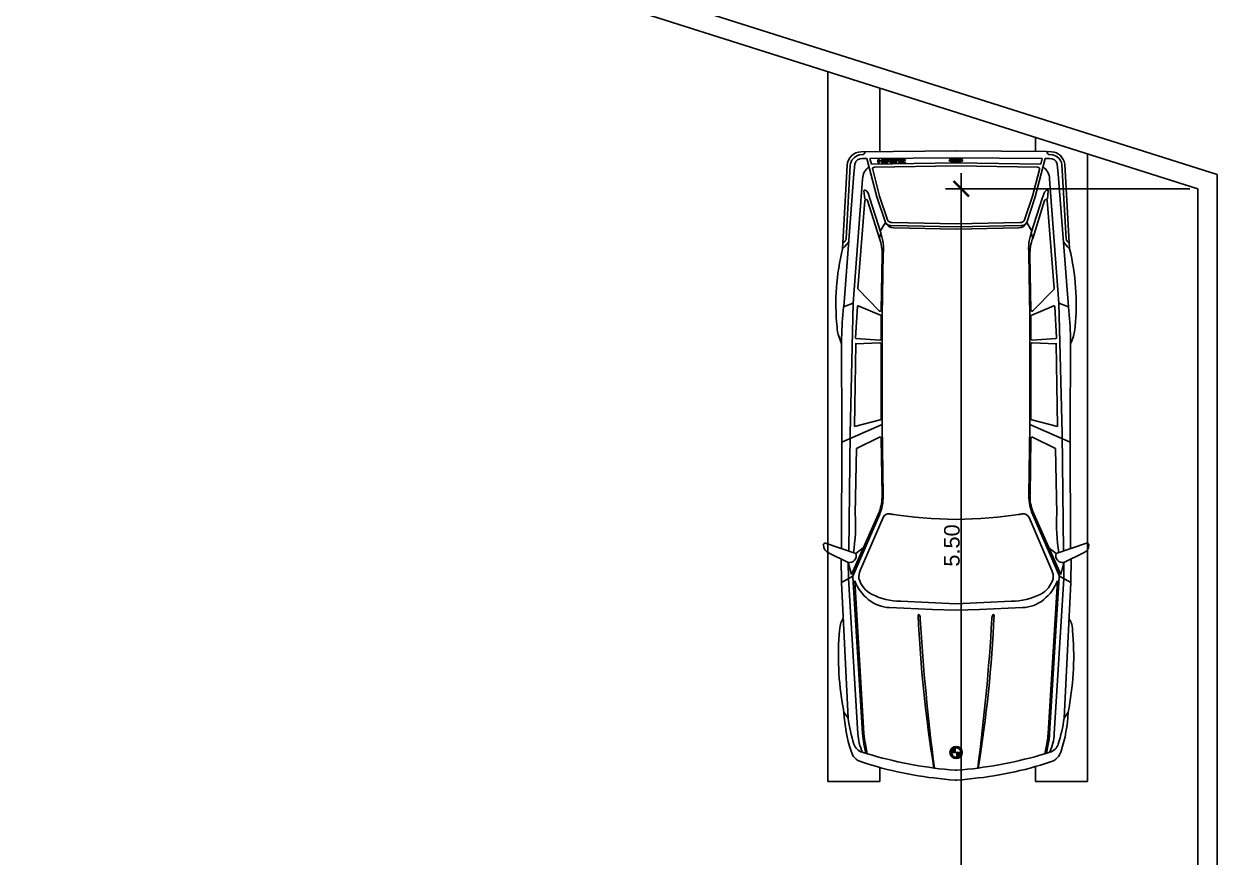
# Model space of a CAD drawing. Header units: inches. Extents: x 2 to 188, y -54 to 24.
# Drawn here: x 37.78 to 46.97, y 4.24 to 10.66 of the extents above; entities that cross this region are included whole.
import ezdxf

# ---------------------------------------------------------------- set-up
doc = ezdxf.new("R2010")
doc.units = ezdxf.units.IN
doc.header["$MEASUREMENT"] = 0
doc.header["$PDMODE"] = 34
doc.layers.add('artefactos', color=9, linetype='Continuous')
doc.layers.add('POLIGONO', color=7, linetype='Continuous')
doc.styles.get("Standard").update_dxf_attribs({"font": 'arial.ttf'})
doc.dimstyles.new('A100', dxfattribs={"dimscale": 0, "dimtxt": 0.12, "dimasz": 0.12, "dimexe": 0.12, "dimexo": 0.06, "dimgap": 0.01, "dimtad": 1, "dimzin": 0, "dimdsep": 46, "dimtxsty": 'Standard', "dimblk": 'ARCHTICK', "dimcen": 0.09, "dimdle": 0.12, "dimclrd": 1, "dimclre": 1, "dimclrt": 3, "dimadec": 0, "dimazin": 0, "dimtfac": 1, "dimtofl": 0, "dimtmove": 1, "dimatfit": 3, "dimfxl": 1, "dimtolj": 1, "dimtzin": 0, "dimarcsym": 0})

# ---------------------------------------------------------------- blocks, each defined once
blk = doc.blocks.new('BMW')
blk.add_line((0, 0.81), (0, -0.81))
at = {"const_width": 0.81}
for points in [[(-0.41, 0, 0.414214), (0, -0.41, 1)], [(0.41, 0, 0.414214), (0, 0.41, 1)]]:
    blk.add_lwpolyline(points, format="xyb", dxfattribs=at)
for radius in [1.05, 0.812]:
    blk.add_circle((0, 0), radius)
blk = doc.blocks.new('325I')
for p, q in [((-0.84, 2.34), (-0.84, 2.62)), ((-0.76, 2.62), (-0.84, 2.62)), ((-0.76, 2.34), (-0.84, 2.34)), ((-0.76, 2.34), (-0.76, 2.62)), ((-0.02, 2.62), (-0.68, 2.62)), ((-0.68, 2.34), (-0.68, 2.62)), ((-0.02, 2.34), (-0.68, 2.34)), ((-0.02, 2.34), (-0.02, 2.62)), ((-0.1, 0.52), (-0.1, 0.87)), ((-0.02, -1.57), (-0.02, 1.45)), ((-0.1, -0.99), (-0.1, -0.64))]:
    blk.add_line(p, q)
for points in [[(-0.76, 2.04, 0.311177), (-0.8, 1.99, 0.077264), (-0.8, 0.92, 0.311177), (-0.76, 0.87, 0.039894), (-0.51, 0.84, 0.429044), (-0.45, 0.89), (-0.45, 1.74, -0.414214), (-0.4, 1.8), (-0.17, 1.8, -0.389308), (-0.11, 1.75, -0.042914), (-0.11, 1.16, -0.325233), (-0.16, 1.11), (-0.16, 0.86, 0.008571), (-0.1, 0.87, 0.311177), (-0.06, 0.92, 0.077264), (-0.06, 1.99, 0.311177), (-0.1, 2.04, 0.060602), (-0.48, 2.07, 0.404798), (-0.53, 2.02), (-0.53, 1.17, -0.414214), (-0.59, 1.11)], [(-0.71, 2.05, 0.008571), (-0.76, 2.04, -0.008571), (-0.71, 2.05), (-0.71, 1.8, 0.325233), (-0.75, 1.75, 0.042914), (-0.75, 1.16, 0.389308), (-0.69, 1.11), (-0.59, 1.11)]]:
    blk.add_lwpolyline(points, format="xyb")
for points in [[(-0.76, 0.53, 0.311177), (-0.8, 0.48, 0.077264), (-0.8, -0.59, 0.311177), (-0.76, -0.64, 0.008571), (-0.71, -0.65), (-0.71, -0.4, -0.325233), (-0.75, -0.35, -0.042914), (-0.75, 0.24, -0.389308), (-0.69, 0.29), (-0.57, 0.29, -0.373732), (-0.51, 0.24), (-0.39, -0.62, 0.391289), (-0.33, -0.67, 0.037166), (-0.1, -0.64, 0.311177), (-0.06, -0.59, 0.077264), (-0.06, 0.48, 0.311177), (-0.1, 0.53, 0.008571), (-0.16, 0.54), (-0.16, 0.29, -0.325233), (-0.11, 0.24, -0.042914), (-0.11, -0.35, -0.389308), (-0.17, -0.4), (-0.29, -0.4, -0.373732), (-0.35, -0.35), (-0.47, 0.51, 0.391289), (-0.53, 0.56, 0.037166)], [(-0.76, -0.98, 0.311177), (-0.8, -1.03, 0.077264), (-0.8, -2.1, 0.311177), (-0.76, -2.15, 0.008571), (-0.71, -2.16), (-0.71, -1.91, -0.325233), (-0.75, -1.86, -0.042914), (-0.75, -1.27, -0.389308), (-0.69, -1.22), (-0.53, -1.22, -0.414214), (-0.47, -1.28), (-0.47, -1.88, 0.414214), (-0.44, -1.91), (-0.42, -1.91, 0.414214), (-0.39, -1.88), (-0.39, -1.28, -0.414214), (-0.33, -1.22), (-0.17, -1.22, -0.389308), (-0.11, -1.27, -0.042914), (-0.11, -1.86, -0.325233), (-0.16, -1.91), (-0.16, -2.16, 0.008571), (-0.1, -2.15, 0.311177), (-0.06, -2.1, 0.077264), (-0.06, -1.03, 0.311177), (-0.1, -0.98, 0.105316)]]:
    blk.add_lwpolyline(points, format="xyb", close=True)
blk.add_arc((-0.43, 2.41), 1.57, 280.0596, 282.024)
blk = doc.blocks.new('BMW735P')
at = {"color": 1}
for p, q in [((1.6394, 0.8053), (1.7111, 0.9529)), ((1.7064, 0.7479), (1.7839, 0.976)), ((0.4663, 0.8066), (1.4888, 0.8568)), ((0.5117, 0.8378), (0.4663, 0.8066)), ((1.4888, 0.8568), (1.6655, 0.859)), ((1.4888, 0.8568), (1.5367, 0.7715)), ((1.7431, 0.8559), (2.5821, 0.8532)), ((2.5446, 0.8535), (2.6777, 0.5497)), ((2.5821, 0.8532), (3.3312, 0.8557)), ((3.5643, 0.8399), (3.5934, 0.768)), ((3.5643, 0.8398), (4.5679, 0.7625)), ((4.6308, 0.8131), (4.0028, 0.8486)), ((4.017, 0.8337), (4.0028, 0.8486)), ((4.0547, 0.802), (4.017, 0.8337)), ((4.6295, 0.7902), (4.0771, 0.8214)), ((0.3484, 0.7325), (1.5185, 0.8039)), ((0.3506, 0.6976), (1.5317, 0.7697)), ((0.3512, 0.6867), (1.502, 0.7569)), ((1.5185, 0.8039), (1.6394, 0.8053)), ((1.5367, 0.7717), (1.9984, 0.5711)), ((1.5481, 0.7817), (1.6394, 0.8053)), ((1.5482, 0.7817), (2.0237, 0.5706)), ((1.7489, 0.6926), (1.7064, 0.7479)), ((1.7246, 0.8015), (2.6105, 0.7912)), ((2.4976, 0.7424), (2.0056, 0.7522)), ((2.4976, 0.7424), (2.582, 0.5688)), ((2.6105, 0.7914), (3.5934, 0.768)), ((2.6643, 0.7585), (3.2876, 0.7485)), ((2.6643, 0.7583), (2.714, 0.5642)), ((3.2876, 0.7485), (3.2946, 0.5666)), ((3.3144, 0.5668), (3.3266, 0.7478)), ((3.3308, 0.7507), (3.5684, 0.7362)), ((3.5723, 0.7301), (3.503, 0.5628)), ((3.6994, 0.7312), (3.5352, 0.5718)), ((3.5934, 0.768), (4.5273, 0.6974)), ((3.7026, 0.7322), (4.3659, 0.6801)), ((4.5679, 0.7625), (4.6409, 0.7555)), ((4.7091, 0.7212), (4.713, 0.6928)), ((0.2727, 0.6761), (0.1975, 0.6618)), ((0.2706, 0.6868), (0.2011, 0.6736)), ((1.9768, 0.5428), (1.5793, 0.7156)), ((4.3656, 0.6598), (4.0796, 0.5704)), ((4.122, 0.5594), (4.3822, 0.6421)), ((4.3797, 0.6813), (4.4401, 0.6869)), ((4.3822, 0.6421), (4.4217, 0.6561)), ((4.683, 0.6651), (4.393, 0.5899)), ((4.6831, 0.6426), (4.6397, 0.6313)), ((4.6397, 0.6313), (4.6507, -0.0069)), ((4.6816, 0.6974), (4.6829, 0.6696)), ((4.6829, 0.6696), (4.683, 0.6651)), ((4.6831, 0.6426), (4.688, -0.0069)), ((4.741, -0.0115), (4.7337, 0.7073)), ((2.6743, 0.5497), (2.1425, 0.5422)), ((2.5743, 0.5563), (2.1464, 0.5502)), ((3.5008, 0.5495), (2.6743, 0.5497)), ((3.2859, 0.5575), (2.7225, 0.5577)), ((3.4949, 0.5575), (3.3231, 0.5575)), ((3.9632, 0.5421), (3.5008, 0.5495)), ((3.9553, 0.5502), (3.5412, 0.5568)), ((4.122, 0.5595), (4.0796, 0.5704)), ((4.2008, 0.5255), (4.1364, 0.564)), ((4.393, 0.5899), (4.2008, 0.5255)), ((4.4, 0.5692), (4.2209, 0.5092)), ((4.601, 0.6213), (4.3985, 0.5688)), ((4.6174, 0.6086), (4.6283, -0.0069)), ((1.2992, 0.4937), (1.2853, 0.1702)), ((4.1604, 0.4629), (4.1499, -0.0069)), ((4.1776, 0.4841), (4.167, -0.0069)), ((4.2015, 0.4744), (4.1909, -0.0069)), ((1.3471, 0.4104), (1.3277, -0.0068)), ((1.2853, 0.1702), (1.2803, -0.0068)), ((0.2078, 0.0285), (0.2078, -0.0424)), ((1.2853, -0.1836), (1.2803, -0.0066)), ((1.3471, -0.4238), (1.3277, -0.0066)), ((4.1604, -0.4763), (4.1499, -0.0065)), ((4.1776, -0.4975), (4.167, -0.0065)), ((4.2015, -0.4878), (4.1909, -0.0065)), ((4.6174, -0.622), (4.6283, -0.0065)), ((4.6397, -0.6447), (4.6507, -0.0065)), ((4.6831, -0.656), (4.688, -0.0065)), ((4.741, -0.0111), (4.7346, -0.6889)), ((1.2992, -0.5071), (1.2853, -0.1836)), ((4.2008, -0.5389), (4.1364, -0.5774)), ((4.393, -0.6033), (4.2008, -0.5389)), ((4.4, -0.5826), (4.2209, -0.5226)), ((1.5367, -0.7849), (1.9984, -0.5843)), ((1.5482, -0.795), (2.0237, -0.5838)), ((1.9768, -0.5561), (1.5793, -0.7288)), ((2.6743, -0.563), (2.1425, -0.5554)), ((2.5743, -0.5695), (2.1464, -0.5635)), ((2.4976, -0.7557), (2.582, -0.5821)), ((2.5446, -0.8667), (2.6777, -0.563)), ((2.6643, -0.7716), (2.714, -0.5775)), ((3.5008, -0.5627), (2.6743, -0.563)), ((3.2859, -0.5708), (2.7225, -0.5709)), ((3.2876, -0.7617), (3.2946, -0.5798)), ((3.3144, -0.5801), (3.3266, -0.761)), ((3.4949, -0.5707), (3.3231, -0.5707)), ((3.9632, -0.5554), (3.5008, -0.5627)), ((3.5723, -0.7433), (3.503, -0.5761)), ((3.6994, -0.7444), (3.5352, -0.585)), ((3.9553, -0.5634), (3.5412, -0.5701)), ((4.122, -0.5728), (4.0796, -0.5837)), ((4.366, -0.6733), (4.0796, -0.5837)), ((4.122, -0.5728), (4.3822, -0.6555)), ((4.683, -0.6785), (4.393, -0.6033)), ((4.601, -0.6347), (4.3985, -0.5822)), ((0.2727, -0.6895), (0.1975, -0.6752)), ((0.2706, -0.7002), (0.2011, -0.687)), ((0.3506, -0.711), (1.5317, -0.7831)), ((0.3512, -0.7001), (1.5019, -0.7703)), ((1.7491, -0.7058), (1.7064, -0.7613)), ((3.5934, -0.7812), (4.5273, -0.7106)), ((3.7026, -0.7455), (4.3659, -0.6934)), ((4.3797, -0.6947), (4.4401, -0.7003)), ((4.3822, -0.6555), (4.4217, -0.6695)), ((4.6831, -0.656), (4.6397, -0.6447)), ((4.6816, -0.7108), (4.6829, -0.683)), ((4.6829, -0.683), (4.683, -0.6785)), ((4.7091, -0.7348), (4.713, -0.7062)), ((4.7346, -0.6889), (4.7334, -0.7259)), ((0.3484, -0.7459), (1.5185, -0.8173)), ((1.4888, -0.8702), (1.5367, -0.7849)), ((1.5482, -0.795), (1.6395, -0.8185)), ((1.7064, -0.7613), (1.7839, -0.9894)), ((1.7246, -0.8149), (2.6105, -0.8046)), ((2.4976, -0.7557), (2.0056, -0.7654)), ((2.6105, -0.8046), (3.5934, -0.7812)), ((2.6643, -0.7717), (3.2876, -0.7617)), ((3.3308, -0.7639), (3.5684, -0.7495)), ((3.5643, -0.8532), (4.5679, -0.7759)), ((3.5643, -0.8532), (3.5934, -0.7812)), ((4.6384, -0.8031), (4.0771, -0.8348)), ((4.5679, -0.7759), (4.6409, -0.7688)), ((0.5117, -0.8512), (0.4663, -0.82)), ((0.4663, -0.82), (1.4888, -0.8702)), ((1.4888, -0.8702), (1.6655, -0.8724)), ((1.5185, -0.8173), (1.6394, -0.8186)), ((1.6394, -0.8186), (1.7111, -0.9663)), ((1.7431, -0.8693), (2.5821, -0.8666)), ((2.5821, -0.8666), (3.3312, -0.8691)), ((4.6408, -0.826), (4.0028, -0.862)), ((4.017, -0.8471), (4.0028, -0.862)), ((4.0547, -0.8154), (4.017, -0.8471))]:
    blk.add_line(p, q, dxfattribs=at)
for points in [[(0.1362, 0.7047, -0.271445), (0.2184, 0.7838, -0.070454), (0.5117, 0.8378)], [(0.2089, 0.6993, -0.257358), (0.2705, 0.7627, -0.042334), (0.4663, 0.8066)], [(0.1362, -0.7181, 0.271445), (0.2184, -0.7972, 0.070454), (0.5117, -0.8512)], [(0.2089, -0.7127, 0.257358), (0.2705, -0.7761, 0.042334), (0.4663, -0.82)]]:
    blk.add_lwpolyline(points, format="xyb", dxfattribs=at)
for points in [[(1.2167, 0.8434), (1.204, 0.851), (1.1935, 0.8567), (1.1837, 0.861), (1.1731, 0.8643), (1.1605, 0.8668), (1.1443, 0.869), (1.1232, 0.8712), (1.0957, 0.8737)], [(3.4143, 0.89), (3.3955, 0.8878), (3.3804, 0.8858), (3.3676, 0.8836), (3.3557, 0.8808), (3.3429, 0.877), (3.328, 0.8718), (3.3092, 0.8648), (3.2852, 0.8556)], [(-0.0002, -0.0067), (0, 0), (0.0024, 0.0403), (0.0072, 0.0806)], [(0.0736, -0.0067), (0.0738, 0), (0.0762, 0.0405), (0.081, 0.0806)], [(-0.0002, -0.0067), (0, -0.0134), (0.0024, -0.0537), (0.0072, -0.094)], [(0.0736, -0.0067), (0.0738, -0.0134), (0.0762, -0.0539), (0.081, -0.094)], [(1.2167, -0.8568), (1.204, -0.8644), (1.1935, -0.8701), (1.1837, -0.8744), (1.1731, -0.8777), (1.1605, -0.8802), (1.1443, -0.8824), (1.1232, -0.8846), (1.0957, -0.8871)], [(3.4143, -0.9034), (3.3955, -0.9012), (3.3804, -0.8992), (3.3676, -0.897), (3.3557, -0.8942), (3.3429, -0.8904), (3.328, -0.8852), (3.3092, -0.8782), (3.2852, -0.869)]]:
    blk.add_lwpolyline(points, dxfattribs=at)
at = {"color": 1, "const_width": 0.0353}
for points in [[(0.1901, -0.0069, 0.414214), (0.2078, -0.0246, 1)], [(0.2255, -0.0069, 0.414214), (0.2078, 0.0107, 1)]]:
    blk.add_lwpolyline(points, format="xyb", dxfattribs=at)
at = {"color": 1}
for radius in [0.046, 0.0354]:
    blk.add_circle((0.2078, -0.0069), radius, dxfattribs=at)
for centre, radius, start, end in [((1.7698, 0.9297), 0.0631, 88.34108, 158.44482), ((1.7713, 0.9797), 0.0131, 343.67914, 88.36069), ((0.9382, -1.3329), 2.2122, 85.91769, 101.1171), ((3.2252, -2.4043), 3.2618, 84.0336, 88.13931), ((3.5859, -0.8729), 1.7712, 76.38737, 95.55876), ((4.0849, 0.8584), 0.0379, 199.23756, 258.19743), ((4.6246, 0.7042), 0.1091, 1.61993, 86.77099), ((0.3656, 0.3646), 0.3682, 92.66578, 115.25598), ((1.6205, 0.4441), 0.3345, 110.73969, 140.96731), ((1.574, 0.5356), 0.1977, 106.11626, 152.66783), ((1.5278, 0.5927), 0.1331, 67.22699, 93.74695), ((1.662, 0.4254), 0.3681, 109.90297, 110.7292), ((1.6893, 0.7957), 0.0507, 169.15028, 289.7336), ((1.9293, 2.178), 1.428, 261.2748, 273.06379), ((3.2875, 0.7441), 0.00436, 28.25685, 89.07964), ((3.3307, 0.7463), 0.00436, 89.16319, 159.78487), ((3.5683, 0.7319), 0.00436, 335.56735, 89.16319), ((3.7023, 0.7279), 0.00436, 85.50846, 130.59011), ((4.6246, 0.7042), 0.0861, 11.35285, 86.77099), ((4.6314, 0.7055), 0.0509, 350.82482, 79.25518), ((2.7617, -0.1636), 2.7653, 161.69972, 174.93435), ((3.3105, -0.2648), 3.2479, 162.73293, 173.89654), ((0.3673, 0.273), 0.425, 92.35298, 103.1471), ((0.3673, 0.273), 0.4141, 92.35298, 103.1471), ((1.5624, 0.4855), 0.2634, 140.01595, 178.22508), ((4.3637, 0.6699), 0.0103, 280.90205, 77.46001), ((4.3829, 0.6719), 0.00998, 108.98109, 168.22079), ((4.4016, 0.6975), 0.046, 295.81989, 338.49665), ((4.4405, 0.6826), 0.00436, 333.9349, 95.28477), ((4.5278, 0.5865), 0.1107, 34.11914, 90.27117), ((4.7312, 0.6998), 0.0196, 201.16763, 278.0128), ((1.8417, 0.4071), 0.4946, 153.68101, 179.61107), ((1.963, 0.5014), 0.0436, 345.9109, 71.60353), ((2.1375, 0.8913), 0.3491, 246.51651, 270.81231), ((2.1414, 0.8993), 0.3491, 250.30084, 270.81231), ((2.5742, 0.565), 0.00873, 270.81231, 25.91283), ((2.7225, 0.5664), 0.00873, 194.37001, 269.98332), ((3.2859, 0.5662), 0.00873, 269.98332, 2.21166), ((3.3231, 0.5662), 0.00873, 176.13718, 269.98332), ((3.4949, 0.5662), 0.00873, 269.98332, 337.4824), ((3.5413, 0.5655), 0.00873, 134.14601, 269.08408), ((3.9703, 0.8502), 0.3004, 267.14385, 291.34057), ((4.0016, 0.9249), 0.3847, 264.27554, 288.23826), ((4.6043, 0.6086), 0.0131, 359.99763, 104.5339), ((4.9852, -0.0066), 3.0211, 170.52341, 189.47659), ((2.2297, 0.4403), 0.2299, 167.32622, 174.24704), ((4.2297, 0.4626), 0.0692, 114.63364, 179.73333), ((4.2222, 0.4862), 0.0447, 118.59578, 182.74238), ((4.2304, 0.4811), 0.0297, 108.63309, 193.06449), ((1.6598, -9.3791), 9.6671, 92.47295, 99.34232), ((1.2168, 0.316), 0.053, 265.09227, 301.97082), ((1.2426, 0.2747), 0.00436, 301.97082, 89.65732), ((2.1764, -15.9629), 16.2543, 93.3904, 97.37449), ((2.7617, 0.1502), 2.7653, 185.06565, 198.30028), ((3.3105, 0.2514), 3.2479, 186.10346, 197.26707), ((2.1783, 15.9492), 16.2543, 262.61878, 266.60287), ((1.6609, 9.3654), 9.6671, 260.65095, 267.52033), ((1.2168, -0.3295), 0.053, 58.02918, 94.90773), ((1.2426, -0.2883), 0.00436, 270.34268, 58.02918), ((1.8417, -0.4205), 0.4946, 180.38893, 206.44843), ((1.5624, -0.4989), 0.2634, 181.77492, 219.58375), ((1.963, -0.5147), 0.0436, 288.39647, 14.0891), ((2.2297, -0.4536), 0.2299, 185.75296, 192.67378), ((4.2297, -0.4759), 0.0692, 180.26667, 245.36636), ((4.2222, -0.4996), 0.0447, 177.25762, 241.40422), ((4.2304, -0.4945), 0.0297, 166.93551, 251.36691), ((2.1375, -0.9045), 0.3491, 89.18769, 113.48349), ((2.1414, -0.9125), 0.3491, 89.18769, 109.69916), ((2.5742, -0.5782), 0.00873, 334.08717, 89.18769), ((2.7225, -0.5797), 0.00873, 90.01668, 165.62999), ((3.2859, -0.5795), 0.00873, 357.78834, 90.01668), ((3.3231, -0.5795), 0.00873, 90.01668, 183.86282), ((3.4949, -0.5794), 0.00873, 22.5176, 90.01668), ((3.5413, -0.5788), 0.00873, 90.91592, 225.85399), ((3.9703, -0.8635), 0.3004, 68.65943, 92.85615), ((4.0016, -0.9381), 0.3847, 71.76174, 95.72446), ((4.6043, -0.622), 0.0131, 255.4661, 0.00237), ((0.3656, -0.378), 0.3682, 244.74402, 267.33422), ((0.3673, -0.2864), 0.425, 256.8529, 267.64702), ((0.3673, -0.2864), 0.4141, 256.8529, 267.64702), ((1.6205, -0.4575), 0.3345, 218.71138, 249.23344), ((1.574, -0.549), 0.1977, 207.64394, 253.88374), ((4.3637, -0.6833), 0.0103, 282.53999, 77.09128), ((4.3829, -0.6853), 0.00998, 191.77921, 251.01891), ((4.4016, -0.7109), 0.046, 21.50335, 64.18011), ((4.4405, -0.696), 0.00436, 264.71523, 26.0651), ((4.5278, -0.5999), 0.1107, 269.72883, 325.88086), ((4.6314, -0.7189), 0.0509, 280.74482, 9.17518), ((4.7312, -0.7132), 0.0196, 81.9872, 158.83237), ((1.5278, -0.6062), 0.1331, 266.25305, 292.77301), ((1.662, -0.4388), 0.3681, 249.2708, 250.09703), ((1.6893, -0.8091), 0.0507, 70.2664, 190.84972), ((1.9293, -2.1914), 1.428, 86.93621, 98.7252), ((3.2875, -0.7574), 0.00436, 270.92036, 331.74315), ((3.3307, -0.7595), 0.00436, 200.21513, 270.83681), ((3.5683, -0.7451), 0.00436, 270.83681, 24.43265), ((3.7023, -0.7411), 0.00436, 229.40989, 274.49154), ((4.6246, -0.7181), 0.0861, 279.20253, 348.81051), ((4.6246, -0.7181), 0.1091, 278.53608, 355.88215), ((0.9382, 1.3195), 2.2122, 258.8829, 274.08231), ((3.2252, 2.3909), 3.2618, 271.86069, 275.9664), ((3.5859, 0.8595), 1.7712, 264.44124, 283.61263), ((4.0849, -0.8718), 0.0379, 101.80257, 160.76244), ((1.7698, -0.9431), 0.0631, 201.55518, 271.65892), ((1.7713, -0.9931), 0.0131, 271.63931, 16.32086)]:
    blk.add_arc(centre, radius, start, end, dxfattribs=at)
for name, p, xscale, yscale, zscale in [('325I', (4.6738, 0.4676), 0.02618396749168821, 0.04363994581948036, 0.04363994581948036), ('BMW', (4.6693, -0.0065), 0.01395688364541454, -0.04885623579798234, 0.01395688364541454)]:
    blk.add_blockref(name, p, dxfattribs=dict(at, xscale=xscale, yscale=yscale, zscale=zscale))
blk = doc.blocks.new('_ArchTick')
at = {"color": 0, "linetype": 'ByBlock', "const_width": 0.15}
blk.add_lwpolyline([(-0.5, -0.5), (0.5, 0.5)], dxfattribs=at)
blk = doc.blocks.new('*D177')
at = {"color": 1, "lineweight": -2, "transparency": 16777216}
for p, q in [((44.9987, 3.7716), (44.9987, 9.5116)), ((46.7606, 9.3916), (44.8787, 9.3916)), ((45.7606, 3.8916), (44.8787, 3.8916))]:
    blk.add_line(p, q, dxfattribs=at)
at = {"layer": 'DEFPOINTS', "color": 0, "transparency": 16777216}
for p in [(44.9987, 9.3916), (46.8206, 9.3916), (45.8206, 3.8916)]:
    blk.add_point(p, dxfattribs=at)
at = {"color": 1, "lineweight": -2, "transparency": 16777216, "xscale": 0.12, "yscale": 0.12, "zscale": 0.12}
for p, rotation in [((44.9987, 9.3916), 90), ((44.9987, 3.8916), 270)]:
    blk.add_blockref('_ArchTick', p, dxfattribs=dict(at, rotation=rotation))
at = {"color": 3, "transparency": 16777216, "insert": (44.9274, 6.6416), "char_height": 0.12, "attachment_point": 5, "rotation": 90}
blk.add_mtext('\\A1;5.50', dxfattribs=at)

msp = doc.modelspace()

# ---------------------------------------------------------------- linework, layer by layer
for p, q in [((46.9706, 9.5015), (36.4845, 12.8244)), ((46.8206, 9.3916), (36.615, 12.6257)), ((46.8206, 9.3916), (46.8206, 3.8916))]:
    msp.add_line(p, q)
at = {"color": 8}
for p, q in [((43.9706, 4.8222), (43.9706, 10.2948)), ((44.3706, 9.6781), (44.3706, 10.168)), ((45.5706, 9.6784), (45.5706, 9.7878)), ((45.9706, 4.8222), (45.9706, 9.661)), ((44.3706, 4.8222), (44.3706, 4.9309)), ((45.5706, 4.8222), (45.5706, 4.9374)), ((43.9706, 4.8222), (44.3706, 4.8222)), ((45.5706, 4.8222), (45.9706, 4.8222))]:
    msp.add_line(p, q, dxfattribs=at)
at = {"layer": 'POLIGONO'}
for p, q in [((46.9706, 9.5015), (46.9706, -13.2347)), ((46.8206, 9.3916), (46.8206, -13.2347))]:
    msp.add_line(p, q, dxfattribs=at)

# ---------------------------------------------------------------- block references
at = {"layer": 'artefactos', "xscale": 1.023080057818073, "yscale": 1.023080057818073, "zscale": 1.023080057818073, "rotation": 90}
msp.add_blockref('BMW735P', (44.9522, 4.8337), dxfattribs=at)

# ---------------------------------------------------------------- dimensions: what is measured, and where the dimension line sits
dim = msp.add_linear_dim(base=(44.9987, 9.3916), p1=(45.8206, 3.8916), p2=(46.8206, 9.3916), angle=90, dimstyle='A100', override={"dimscale": 1})
dim.commit()
dim.dimension.update_dxf_attribs({"geometry": '*D177', "text_midpoint": (44.9274, 6.6416)})

doc.saveas('drawing.dxf')
